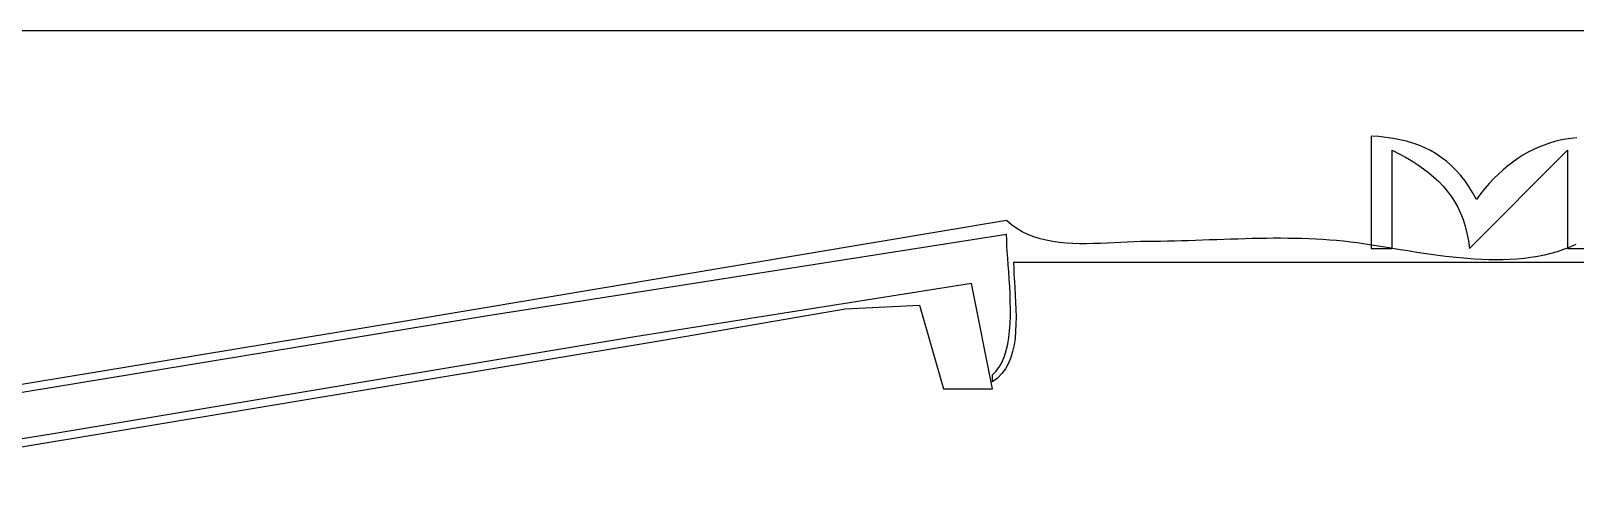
# Model space of a CAD drawing. Header units: metres. Extents: x 37 to 1169, y 29 to 746.
# Drawn here: x 411.8 to 632.1, y 681 to 746 of the extents above; entities that cross this region are included whole.
import ezdxf

# ---------------------------------------------------------------- set-up
doc = ezdxf.new("R2010")
doc.units = ezdxf.units.M

msp = doc.modelspace()

# ---------------------------------------------------------------- linework, layer by layer
for p, q in [((1169, 746), (37, 746)), ((603, 731), (603, 715)), ((604.0708, 730.9321), (603, 731)), ((605.1082, 730.8273), (604.0708, 730.9321)), ((606.1124, 730.6841), (605.1082, 730.8273)), ((606, 715), (606, 729)), ((606, 729), (606.9689, 728.5032)), ((607.0839, 730.5011), (606.1124, 730.6841)), ((608.0231, 730.2768), (607.0839, 730.5011)), ((608.9303, 730.0098), (608.0231, 730.2768)), ((609.8061, 729.6987), (608.9303, 730.0098)), ((610.6507, 729.342), (609.8061, 729.6987)), ((611.4645, 728.9383), (610.6507, 729.342)), ((617, 715), (631, 729)), ((626.1318, 729.0833), (625.3852, 728.6995)), ((626.8866, 729.4288), (626.1318, 729.0833)), ((627.6488, 729.7358), (626.8866, 729.4288)), ((628.4173, 730.0042), (627.6488, 729.7358)), ((629.1912, 730.2337), (628.4173, 730.0042)), ((629.9695, 730.4243), (629.1912, 730.2337)), ((630.7512, 730.5756), (629.9695, 730.4243)), ((631.5354, 730.6877), (630.7512, 730.5756)), ((631, 729), (631, 715)), ((632.321, 730.7601), (631.5354, 730.6877)), ((606.9689, 728.5032), (607.8995, 727.9946)), ((607.8995, 727.9946), (608.7908, 727.4715)), ((608.7908, 727.4715), (609.642, 726.9313)), ((609.642, 726.9313), (610.4522, 726.3714)), ((612.248, 728.4862), (611.4645, 728.9383)), ((613.0016, 727.9841), (612.248, 728.4862)), ((613.7256, 727.4308), (613.0016, 727.9841)), ((614.4205, 726.8247), (613.7256, 727.4308)), ((615.0867, 726.1644), (614.4205, 726.8247)), ((623.2051, 727.3201), (622.5015, 726.7848)), ((623.9209, 727.8177), (623.2051, 727.3201)), ((624.6479, 728.2776), (623.9209, 727.8177)), ((625.3852, 728.6995), (624.6479, 728.2776)), ((610.4522, 726.3714), (611.2205, 725.7891)), ((611.2205, 725.7891), (611.9461, 725.1819)), ((611.9461, 725.1819), (612.628, 724.5472)), ((615.7244, 725.4485), (615.0867, 726.1644)), ((616.3343, 724.6755), (615.7244, 725.4485)), ((616.9165, 723.8441), (616.3343, 724.6755)), ((620.4736, 724.9552), (619.8286, 724.2713)), ((621.1348, 725.6022), (620.4736, 724.9552)), ((621.811, 726.2122), (621.1348, 725.6022)), ((622.5015, 726.7848), (621.811, 726.2122)), ((612.628, 724.5472), (613.2655, 723.8823)), ((613.2655, 723.8823), (613.8575, 723.1846)), ((613.8575, 723.1846), (614.4033, 722.4515)), ((614.4033, 722.4515), (614.902, 721.6804)), ((617.4716, 722.9527), (616.9165, 723.8441)), ((618, 722), (617.4716, 722.9527)), ((618.5908, 722.7935), (618, 722)), ((619.2007, 723.5507), (618.5908, 722.7935)), ((619.8286, 724.2713), (619.2007, 723.5507)), ((614.902, 721.6804), (615.3527, 720.8688)), ((615.3527, 720.8688), (615.7545, 720.0139)), ((551, 719), (465, 704.5756)), ((551.7034, 718.3886), (551, 719)), ((552.4475, 717.8538), (551.7034, 718.3886)), ((615.7545, 720.0139), (616.1066, 719.1132)), ((616.1066, 719.1132), (616.408, 718.1641)), ((616.408, 718.1641), (616.658, 717.1639)), ((551, 717), (477, 705.4136)), ((551.0124, 716.2489), (551, 717)), ((551.0466, 715.4324), (551.0124, 716.2489)), ((553.2291, 717.3908), (552.4475, 717.8538)), ((554.045, 716.995), (553.2291, 717.3908)), ((554.8921, 716.6615), (554.045, 716.995)), ((555.7672, 716.3858), (554.8921, 716.6615)), ((556.6671, 716.1632), (555.7672, 716.3858)), ((557.5887, 715.9889), (556.6671, 716.1632)), ((558.5289, 715.8583), (557.5887, 715.9889)), ((559.4844, 715.7667), (558.5289, 715.8583)), ((566.3381, 715.8226), (565.3634, 715.7728)), ((567.3029, 715.874), (566.3381, 715.8226)), ((568.2546, 715.922), (567.3029, 715.874)), ((569.1902, 715.9622), (568.2546, 715.922)), ((570.1063, 715.9897), (569.1902, 715.9622)), ((571, 716), (570.1063, 715.9897)), ((571.9792, 716.0036), (571, 716)), ((572.9633, 716.014), (571.9792, 716.0036)), ((573.9519, 716.0304), (572.9633, 716.014)), ((574.9447, 716.0519), (573.9519, 716.0304)), ((575.9413, 716.0778), (574.9447, 716.0519)), ((576.9413, 716.1073), (575.9413, 716.0778)), ((577.9444, 716.1395), (576.9413, 716.1073)), ((578.9501, 716.1736), (577.9444, 716.1395)), ((579.9581, 716.2089), (578.9501, 716.1736)), ((580.968, 716.2445), (579.9581, 716.2089)), ((581.9795, 716.2797), (580.968, 716.2445)), ((582.9922, 716.3136), (581.9795, 716.2797)), ((584.0057, 716.3454), (582.9922, 716.3136)), ((585.0197, 716.3743), (584.0057, 716.3454)), ((586.0337, 716.3996), (585.0197, 716.3743)), ((587.0474, 716.4204), (586.0337, 716.3996)), ((588.0605, 716.4358), (587.0474, 716.4204)), ((589.0725, 716.4453), (588.0605, 716.4358)), ((590.0831, 716.4478), (589.0725, 716.4453)), ((591.0919, 716.4426), (590.0831, 716.4478)), ((592.0985, 716.4289), (591.0919, 716.4426)), ((593.1026, 716.4059), (592.0985, 716.4289)), ((594.1038, 716.3728), (593.1026, 716.4059)), ((595.1018, 716.3288), (594.1038, 716.3728)), ((596.0961, 716.2731), (595.1018, 716.3288)), ((597.0864, 716.2049), (596.0961, 716.2731)), ((598.0723, 716.1233), (597.0864, 716.2049)), ((599.0534, 716.0277), (598.0723, 716.1233)), ((600.0294, 715.9171), (599.0534, 716.0277)), ((601, 715.7908), (600.0294, 715.9171)), ((601.8797, 715.6645), (601, 715.7909)), ((616.658, 717.1639), (616.8556, 716.11)), ((616.8556, 716.11), (617, 715)), ((551.0977, 714.558), (551.0466, 715.4324)), ((551.1611, 713.6333), (551.0977, 714.558)), ((551.2321, 712.6658), (551.1611, 713.6333)), ((560.4521, 715.7093), (559.4844, 715.7667)), ((561.4289, 715.6816), (560.4521, 715.7093)), ((562.4116, 715.6787), (561.4289, 715.6816)), ((563.397, 715.6961), (562.4116, 715.6787)), ((564.382, 715.729), (563.397, 715.6961)), ((565.3634, 715.7728), (564.382, 715.729)), ((602.7794, 715.5281), (601.8797, 715.6645)), ((603.6977, 715.3834), (602.7794, 715.5281)), ((603, 715), (606, 715)), ((604.6332, 715.2323), (603.6977, 715.3834)), ((605.5844, 715.0764), (604.6332, 715.2323)), ((606.5501, 714.9177), (605.5844, 715.0764)), ((607.5288, 714.7578), (606.5501, 714.9177)), ((608.5191, 714.5985), (607.5288, 714.7578)), ((609.5196, 714.4416), (608.5191, 714.5985)), ((610.529, 714.2888), (609.5196, 714.4416)), ((611.5459, 714.142), (610.529, 714.2888)), ((612.5688, 714.0029), (611.5459, 714.142)), ((613.5965, 713.8732), (612.5688, 714.0029)), ((614.6274, 713.7549), (613.5965, 713.8732)), ((615.6603, 713.6495), (614.6274, 713.7549)), ((616.6937, 713.5589), (615.6603, 713.6495)), ((624.8139, 713.5796), (623.8261, 713.488)), ((625.7897, 713.7019), (624.8139, 713.5796)), ((626.7522, 713.8568), (625.7897, 713.7019)), ((627.7, 714.0459), (626.7522, 713.8568)), ((628.6317, 714.2711), (627.7, 714.0459)), ((629.5459, 714.5341), (628.6317, 714.2711)), ((630.4412, 714.8367), (629.5459, 714.5341)), ((631.3162, 715.1807), (630.4412, 714.8367)), ((631, 715), (635, 715)), ((632.1696, 715.5679), (631.3162, 715.1807)), ((551.3058, 711.6632), (551.2321, 712.6658)), ((551.3776, 710.6329), (551.3058, 711.6632)), ((714, 713), (552, 713)), ((552, 713), (552.0142, 712.1471)), ((552.0142, 712.1471), (552.0518, 711.2458)), ((617.7263, 713.4849), (616.6937, 713.5589)), ((618.7566, 713.4292), (617.7263, 713.4849)), ((619.7833, 713.3937), (618.7566, 713.4292)), ((620.805, 713.38), (619.7833, 713.3937)), ((621.8203, 713.39), (620.805, 713.38)), ((622.8278, 713.4254), (621.8203, 713.39)), ((623.8261, 713.488), (622.8278, 713.4254)), ((546, 710), (498, 702.4244)), ((549, 695), (546, 710)), ((551.4426, 709.5825), (551.3776, 710.6329)), ((551.4963, 708.5195), (551.4426, 709.5825)), ((552.0518, 711.2458), (552.1053, 710.3036)), ((552.1053, 710.3036), (552.1672, 709.3284)), ((552.1672, 709.3284), (552.23, 708.3279)), ((551.5338, 707.4516), (551.4963, 708.5195)), ((551.5504, 706.3863), (551.5338, 707.4516)), ((552.23, 708.3279), (552.2862, 707.3098)), ((552.2862, 707.3098), (552.3283, 706.2818)), ((477, 705.4136), (353, 685)), ((502, 701.9197), (528, 706.4136)), ((528, 706.4136), (538.5671, 706.9329)), ((538.5671, 706.9329), (542, 695)), ((551.502, 704.2936), (551.5414, 705.3311)), ((551.5414, 705.3311), (551.5504, 706.3863)), ((552.3283, 706.2818), (552.3487, 705.2518)), ((552.3487, 705.2518), (552.3401, 704.2275)), ((465, 704.5756), (352, 686)), ((551.3132, 702.302), (551.4276, 703.2814)), ((551.4276, 703.2814), (551.502, 704.2936)), ((552.2947, 703.2166), (552.2053, 702.2268)), ((552.3401, 704.2275), (552.2947, 703.2166)), ((376, 681), (502, 701.9197)), ((498, 702.4244), (415, 688.5864)), ((550.684, 699.6363), (550.9462, 700.4719)), ((550.9462, 700.4719), (551.1544, 701.363)), ((551.1544, 701.363), (551.3132, 702.302)), ((552.0642, 701.266), (551.8639, 700.3418)), ((552.2053, 702.2268), (552.0642, 701.266)), ((549.9784, 698.1618), (550.363, 698.8637)), ((550.363, 698.8637), (550.684, 699.6363)), ((551.256, 698.6343), (550.8332, 697.8665)), ((551.597, 699.4619), (551.256, 698.6343)), ((551.8639, 700.3418), (551.597, 699.4619)), ((549, 697), (549.5257, 697.538)), ((549, 696), (549, 697)), ((549.7127, 696.5416), (549, 696)), ((549.5257, 697.538), (549.9784, 698.1618)), ((550.3213, 697.1664), (549.7127, 696.5416)), ((550.8332, 697.8665), (550.3213, 697.1664)), ((542, 695), (549, 695)), ((415, 688.5864), (368, 681))]:
    msp.add_line(p, q)

doc.saveas('drawing.dxf')
